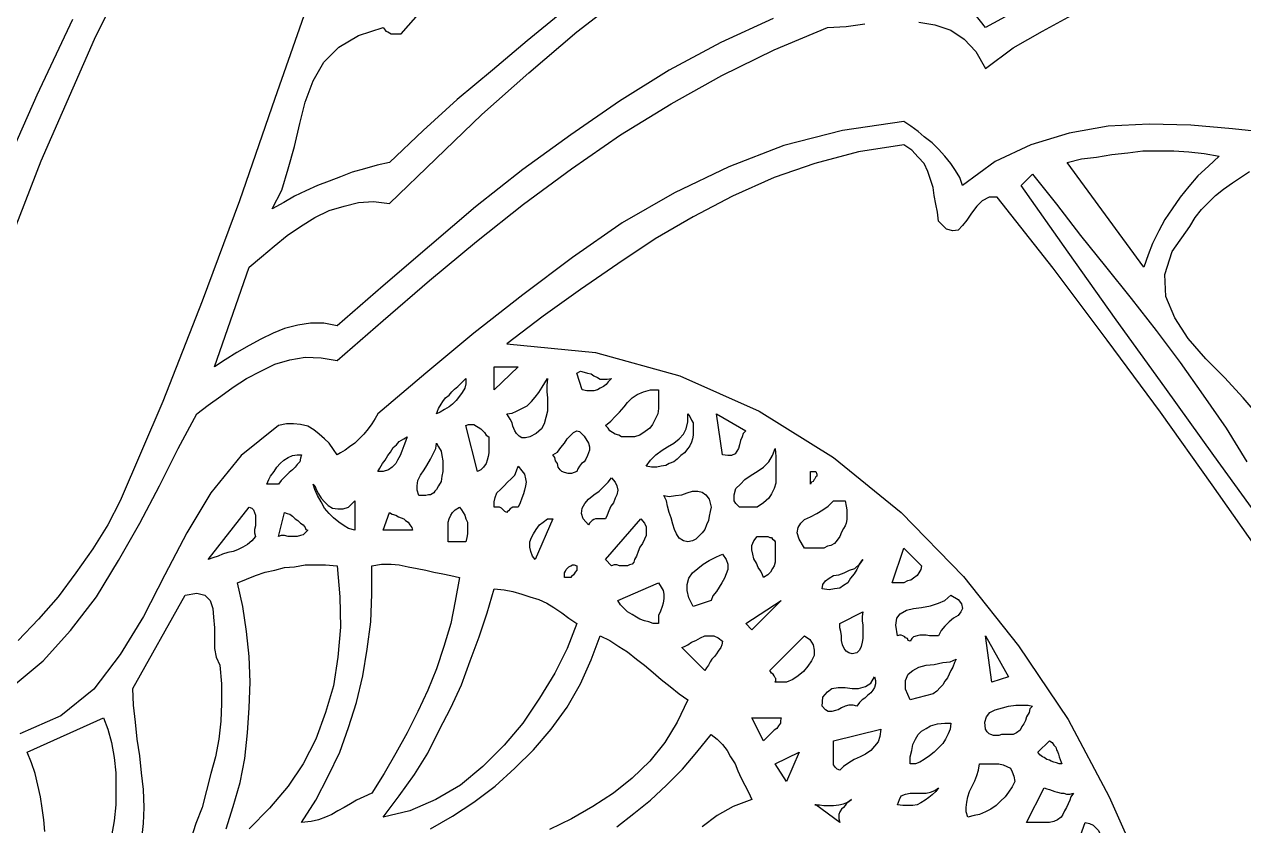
# Model space of a CAD drawing. Extents: x 0.04 to 7.28, y 0.05 to 9.48.
# Drawn here: x 3.628 to 5, y 5.397 to 6.3 of the extents above; entities that cross this region are included whole.
import ezdxf

# ---------------------------------------------------------------- set-up
doc = ezdxf.new("R2010")
doc.units = 0
doc.layers.add('1', color=7, linetype='Continuous')

msp = doc.modelspace()

# ---------------------------------------------------------------- linework, layer by layer
msp.add_lwpolyline([(5.023, 5.699), (4.965, 5.781), (4.907, 5.863), (4.847, 5.944), (4.786, 6.025), (4.723, 6.105), (4.714, 6.105), (4.706, 6.101), (4.7, 6.095), (4.694, 6.087), (4.689, 6.079), (4.684, 6.073), (4.679, 6.068), (4.673, 6.067), (4.666, 6.069), (4.657, 6.078), (4.656, 6.088), (4.654, 6.097), (4.652, 6.107), (4.651, 6.116), (4.648, 6.125), (4.645, 6.134), (4.641, 6.143), (4.634, 6.15), (4.627, 6.158), (4.618, 6.164), (4.567, 6.156), (4.518, 6.143), (4.472, 6.127), (4.425, 6.106), (4.381, 6.083), (4.338, 6.058), (4.296, 6.03), (4.254, 6.001), (4.212, 5.971), (4.171, 5.94), (4.271, 5.93), (4.366, 5.904), (4.455, 5.864), (4.539, 5.812), (4.615, 5.75), (4.685, 5.678), (4.747, 5.6), (4.803, 5.517), (4.849, 5.43), (4.888, 5.342)])
at = {"layer": '1'}
for points in [[(3.593, 6.007), (3.647, 6.146), (3.707, 6.283), (3.773, 6.417)], [(4.233, 6.313), (4.194, 6.281), (4.155, 6.248), (4.115, 6.215), (4.077, 6.18), (4.039, 6.144), (4.025, 6.141), (4.011, 6.137), (3.997, 6.133), (3.984, 6.128), (3.971, 6.123), (3.958, 6.118), (3.945, 6.112), (3.932, 6.106), (3.92, 6.099), (3.907, 6.092), (3.918, 6.113), (3.925, 6.137), (3.932, 6.162), (3.938, 6.188), (3.944, 6.212), (3.953, 6.236), (3.965, 6.257), (3.982, 6.274), (4.004, 6.287), (4.032, 6.296), (4.034, 6.293), (4.035, 6.292), (4.037, 6.291), (4.039, 6.29), (4.041, 6.289), (4.044, 6.289), (4.046, 6.289), (4.049, 6.289), (4.052, 6.289), (4.102, 6.346)], [(3.95, 6.331), (3.91, 6.216), (3.87, 6.101), (3.828, 5.988), (3.784, 5.875), (3.736, 5.763), (3.722, 5.736), (3.705, 5.709), (3.686, 5.682), (3.666, 5.655), (3.644, 5.63), (3.621, 5.606)], [(4.471, 6.306), (4.412, 6.279), (4.354, 6.248), (4.298, 6.213), (4.243, 6.175), (4.189, 6.136), (4.136, 6.094), (4.084, 6.05), (4.032, 6.005), (3.98, 5.96), (3.965, 5.963), (3.95, 5.963), (3.936, 5.961), (3.921, 5.957), (3.908, 5.952), (3.894, 5.945), (3.881, 5.938), (3.867, 5.93), (3.854, 5.922), (3.842, 5.914), (3.881, 6.026), (3.895, 6.038), (3.909, 6.05), (3.924, 6.062), (3.939, 6.072), (3.955, 6.082), (3.971, 6.09), (3.988, 6.095), (4.004, 6.099), (4.021, 6.1), (4.039, 6.098), (4.091, 6.148), (4.143, 6.198), (4.196, 6.245), (4.25, 6.291), (4.305, 6.334)], [(3.682, 6.305), (3.642, 6.22), (3.604, 6.134)], [(3.613, 5.553), (3.649, 5.583), (3.68, 5.617), (3.709, 5.655), (3.734, 5.696), (3.758, 5.738), (3.78, 5.78), (3.801, 5.822), (3.822, 5.861), (3.835, 5.871), (3.849, 5.881), (3.863, 5.891), (3.878, 5.901), (3.894, 5.909), (3.91, 5.917), (3.927, 5.922), (3.944, 5.925), (3.962, 5.924), (3.98, 5.921), (4.032, 5.966), (4.084, 6.011), (4.137, 6.055), (4.19, 6.097), (4.244, 6.137), (4.299, 6.175), (4.356, 6.21), (4.413, 6.242), (4.472, 6.271), (4.532, 6.296), (4.553, 6.297), (4.574, 6.3)], [(4.635, 6.302), (4.653, 6.299), (4.671, 6.293), (4.686, 6.283), (4.699, 6.269), (4.71, 6.25), (4.741, 6.273), (4.774, 6.292), (4.807, 6.31)], [(4.741, 6.313), (4.71, 6.296), (4.697, 6.312)], [(5.034, 6.177), (4.988, 6.182), (4.941, 6.186), (4.894, 6.187), (4.848, 6.185), (4.804, 6.177), (4.761, 6.164), (4.721, 6.145), (4.684, 6.118), (4.681, 6.127), (4.676, 6.135), (4.671, 6.143), (4.664, 6.151), (4.657, 6.159), (4.65, 6.166), (4.641, 6.173), (4.634, 6.179), (4.626, 6.185), (4.618, 6.19), (4.549, 6.18), (4.483, 6.163), (4.421, 6.139), (4.36, 6.11), (4.301, 6.076), (4.245, 6.037), (4.189, 5.995), (4.134, 5.952), (4.08, 5.907), (4.026, 5.861), (4.023, 5.856), (4.019, 5.85), (4.015, 5.844), (4.01, 5.838), (4.005, 5.833), (4, 5.828), (3.994, 5.824), (3.989, 5.82), (3.984, 5.817), (3.98, 5.815), (3.976, 5.821), (3.971, 5.828), (3.966, 5.833), (3.96, 5.838), (3.954, 5.843), (3.947, 5.847), (3.939, 5.849), (3.931, 5.85), (3.923, 5.85), (3.914, 5.848), (3.872, 5.814), (3.838, 5.772), (3.811, 5.727), (3.786, 5.68), (3.762, 5.633), (3.736, 5.59), (3.706, 5.551), (3.669, 5.521), (3.623, 5.501)], [(4.973, 6.151), (4.961, 6.14), (4.949, 6.129), (4.939, 6.117), (4.929, 6.105), (4.92, 6.092), (4.912, 6.08), (4.905, 6.067), (4.898, 6.053), (4.893, 6.04), (4.888, 6.026), (4.802, 6.144), (4.818, 6.148), (4.835, 6.15), (4.852, 6.153), (4.87, 6.155), (4.887, 6.157), (4.905, 6.157), (4.922, 6.157), (4.939, 6.156), (4.956, 6.154), (4.973, 6.151)], [(5.022, 5.738), (4.967, 5.814), (4.912, 5.891), (4.857, 5.967), (4.803, 6.043), (4.75, 6.118), (4.763, 6.131), (4.79, 6.097), (4.817, 6.062), (4.845, 6.027), (4.874, 5.991), (4.902, 5.955), (4.929, 5.919), (4.955, 5.882), (4.981, 5.845), (5.004, 5.807)], [(5.018, 5.858), (5, 5.879), (4.979, 5.902), (4.958, 5.923), (4.938, 5.946), (4.923, 5.969), (4.913, 5.993), (4.912, 6.018), (4.92, 6.044), (4.94, 6.072), (4.946, 6.082), (4.953, 6.091), (4.961, 6.099), (4.969, 6.107), (4.978, 6.114), (4.988, 6.121), (4.997, 6.127), (5.007, 6.134)], [(4.157, 5.888), (4.157, 5.914), (4.184, 5.914), (4.157, 5.888)], [(4.289, 5.901), (4.287, 5.899), (4.285, 5.897), (4.283, 5.894), (4.28, 5.892), (4.276, 5.89), (4.273, 5.888), (4.269, 5.887), (4.265, 5.887), (4.261, 5.887), (4.256, 5.888), (4.25, 5.907), (4.254, 5.909), (4.258, 5.908), (4.262, 5.907), (4.266, 5.906), (4.269, 5.904), (4.273, 5.902), (4.276, 5.9), (4.28, 5.9), (4.284, 5.9), (4.289, 5.901)], [(4.092, 5.861), (4.094, 5.867), (4.097, 5.872), (4.099, 5.875), (4.102, 5.879), (4.106, 5.882), (4.109, 5.886), (4.112, 5.889), (4.116, 5.892), (4.12, 5.896), (4.125, 5.901), (4.125, 5.895), (4.124, 5.89), (4.121, 5.885), (4.118, 5.881), (4.114, 5.876), (4.11, 5.872), (4.106, 5.869), (4.101, 5.866), (4.096, 5.863), (4.092, 5.861)], [(4.197, 5.835), (4.192, 5.834), (4.188, 5.834), (4.185, 5.836), (4.182, 5.839), (4.18, 5.842), (4.178, 5.847), (4.177, 5.851), (4.175, 5.855), (4.173, 5.858), (4.171, 5.861), (4.177, 5.862), (4.182, 5.864), (4.188, 5.867), (4.194, 5.87), (4.199, 5.875), (4.203, 5.88), (4.207, 5.885), (4.211, 5.891), (4.214, 5.896), (4.217, 5.901), (4.216, 5.893), (4.216, 5.886), (4.217, 5.879), (4.217, 5.871), (4.217, 5.864), (4.215, 5.857), (4.213, 5.85), (4.21, 5.844), (4.204, 5.839), (4.197, 5.835)], [(4.342, 5.888), (4.342, 5.881), (4.342, 5.874), (4.342, 5.867), (4.341, 5.861), (4.338, 5.855), (4.335, 5.849), (4.332, 5.845), (4.327, 5.841), (4.321, 5.837), (4.315, 5.835), (4.311, 5.835), (4.307, 5.835), (4.304, 5.835), (4.3, 5.835), (4.297, 5.837), (4.293, 5.838), (4.29, 5.84), (4.287, 5.842), (4.285, 5.845), (4.282, 5.848), (4.288, 5.853), (4.293, 5.858), (4.298, 5.863), (4.303, 5.869), (4.307, 5.874), (4.312, 5.879), (4.318, 5.883), (4.325, 5.886), (4.333, 5.888), (4.342, 5.888)], [(4.375, 5.822), (4.371, 5.817), (4.367, 5.814), (4.363, 5.81), (4.359, 5.807), (4.354, 5.805), (4.35, 5.803), (4.345, 5.802), (4.34, 5.801), (4.334, 5.801), (4.328, 5.802), (4.333, 5.809), (4.339, 5.815), (4.346, 5.82), (4.352, 5.824), (4.359, 5.828), (4.365, 5.833), (4.37, 5.838), (4.373, 5.844), (4.375, 5.852), (4.375, 5.861), (4.377, 5.858), (4.379, 5.854), (4.381, 5.851), (4.381, 5.846), (4.381, 5.842), (4.381, 5.837), (4.38, 5.833), (4.379, 5.829), (4.377, 5.825), (4.375, 5.822)], [(4.44, 5.842), (4.437, 5.839), (4.436, 5.835), (4.434, 5.831), (4.433, 5.826), (4.432, 5.822), (4.43, 5.819), (4.428, 5.816), (4.424, 5.814), (4.42, 5.814), (4.414, 5.815), (4.407, 5.861), (4.44, 5.842)], [(4.151, 5.835), (4.151, 5.831), (4.151, 5.826), (4.151, 5.821), (4.151, 5.817), (4.15, 5.813), (4.149, 5.809), (4.148, 5.805), (4.145, 5.801), (4.142, 5.798), (4.138, 5.796), (4.125, 5.848), (4.128, 5.849), (4.131, 5.849), (4.134, 5.849), (4.137, 5.847), (4.139, 5.846), (4.142, 5.844), (4.144, 5.842), (4.146, 5.84), (4.148, 5.837), (4.151, 5.835)], [(4.059, 5.835), (4.057, 5.83), (4.055, 5.825), (4.053, 5.819), (4.051, 5.814), (4.048, 5.809), (4.046, 5.805), (4.042, 5.801), (4.038, 5.798), (4.032, 5.796), (4.026, 5.796), (4.028, 5.8), (4.031, 5.805), (4.034, 5.809), (4.037, 5.814), (4.04, 5.818), (4.043, 5.823), (4.047, 5.826), (4.05, 5.83), (4.055, 5.833), (4.059, 5.835)], [(4.263, 5.828), (4.264, 5.824), (4.264, 5.82), (4.263, 5.817), (4.262, 5.814), (4.26, 5.81), (4.258, 5.807), (4.255, 5.805), (4.253, 5.802), (4.251, 5.799), (4.25, 5.796), (4.244, 5.794), (4.24, 5.794), (4.236, 5.795), (4.233, 5.796), (4.231, 5.798), (4.229, 5.801), (4.228, 5.805), (4.226, 5.808), (4.225, 5.812), (4.223, 5.815), (4.228, 5.818), (4.232, 5.823), (4.236, 5.828), (4.239, 5.833), (4.243, 5.837), (4.246, 5.84), (4.25, 5.842), (4.253, 5.841), (4.258, 5.836), (4.263, 5.828)], [(4.092, 5.776), (4.09, 5.774), (4.089, 5.772), (4.087, 5.771), (4.085, 5.77), (4.083, 5.77), (4.08, 5.769), (4.078, 5.769), (4.075, 5.769), (4.072, 5.769), (4.07, 5.775), (4.07, 5.78), (4.071, 5.786), (4.074, 5.792), (4.078, 5.798), (4.081, 5.803), (4.085, 5.81), (4.088, 5.816), (4.091, 5.822), (4.092, 5.828), (4.094, 5.824), (4.097, 5.819), (4.098, 5.814), (4.099, 5.808), (4.099, 5.802), (4.099, 5.796), (4.098, 5.791), (4.097, 5.785), (4.094, 5.78), (4.092, 5.776)], [(4.453, 5.756), (4.451, 5.756), (4.448, 5.756), (4.445, 5.756), (4.442, 5.756), (4.439, 5.756), (4.436, 5.756), (4.433, 5.756), (4.431, 5.758), (4.429, 5.76), (4.427, 5.763), (4.427, 5.77), (4.429, 5.777), (4.434, 5.782), (4.439, 5.787), (4.446, 5.792), (4.453, 5.796), (4.46, 5.801), (4.466, 5.807), (4.47, 5.814), (4.473, 5.822), (4.474, 5.813), (4.474, 5.805), (4.474, 5.797), (4.474, 5.79), (4.474, 5.783), (4.472, 5.777), (4.469, 5.771), (4.466, 5.766), (4.46, 5.761), (4.453, 5.756)], [(3.94, 5.815), (3.939, 5.811), (3.938, 5.807), (3.935, 5.804), (3.933, 5.801), (3.93, 5.798), (3.926, 5.795), (3.923, 5.792), (3.92, 5.789), (3.917, 5.786), (3.914, 5.782), (3.901, 5.782), (3.903, 5.787), (3.905, 5.791), (3.909, 5.796), (3.912, 5.801), (3.916, 5.805), (3.92, 5.809), (3.925, 5.812), (3.93, 5.814), (3.935, 5.815), (3.94, 5.815)], [(4.184, 5.756), (4.182, 5.756), (4.18, 5.756), (4.178, 5.756), (4.176, 5.755), (4.175, 5.754), (4.173, 5.752), (4.172, 5.751), (4.171, 5.75), (4.169, 5.751), (4.168, 5.752), (4.166, 5.754), (4.165, 5.755), (4.163, 5.756), (4.162, 5.756), (4.159, 5.756), (4.157, 5.756), (4.157, 5.762), (4.158, 5.767), (4.16, 5.772), (4.164, 5.776), (4.168, 5.78), (4.172, 5.784), (4.176, 5.788), (4.18, 5.792), (4.182, 5.797), (4.184, 5.802), (4.188, 5.797), (4.191, 5.793), (4.192, 5.788), (4.193, 5.784), (4.192, 5.78), (4.191, 5.775), (4.19, 5.771), (4.188, 5.766), (4.186, 5.761), (4.184, 5.756)], [(4.519, 5.796), (4.52, 5.793), (4.52, 5.791), (4.519, 5.79), (4.518, 5.788), (4.517, 5.787), (4.516, 5.785), (4.514, 5.784), (4.513, 5.782), (4.513, 5.796), (4.519, 5.796)], [(3.993, 5.756), (4, 5.763), (4, 5.73), (3.993, 5.732), (3.988, 5.735), (3.982, 5.739), (3.976, 5.744), (3.971, 5.749), (3.966, 5.755), (3.962, 5.762), (3.958, 5.769), (3.955, 5.776), (3.953, 5.782), (3.955, 5.78), (3.957, 5.775), (3.959, 5.771), (3.962, 5.766), (3.966, 5.762), (3.97, 5.758), (3.975, 5.755), (3.981, 5.754), (3.987, 5.754), (3.993, 5.756)], [(4.282, 5.743), (4.28, 5.743), (4.277, 5.743), (4.274, 5.743), (4.271, 5.743), (4.269, 5.742), (4.267, 5.741), (4.266, 5.74), (4.264, 5.738), (4.263, 5.736), (4.257, 5.743), (4.255, 5.749), (4.256, 5.755), (4.259, 5.76), (4.263, 5.765), (4.269, 5.77), (4.275, 5.774), (4.28, 5.779), (4.285, 5.784), (4.289, 5.789), (4.293, 5.784), (4.295, 5.78), (4.296, 5.775), (4.295, 5.77), (4.293, 5.766), (4.291, 5.761), (4.288, 5.757), (4.286, 5.752), (4.284, 5.747), (4.282, 5.743)], [(4.401, 5.756), (4.4, 5.751), (4.399, 5.746), (4.398, 5.741), (4.396, 5.736), (4.394, 5.731), (4.391, 5.727), (4.388, 5.724), (4.384, 5.72), (4.38, 5.718), (4.375, 5.717), (4.37, 5.718), (4.365, 5.721), (4.362, 5.726), (4.36, 5.731), (4.358, 5.737), (4.356, 5.744), (4.354, 5.75), (4.352, 5.757), (4.351, 5.763), (4.348, 5.769), (4.354, 5.768), (4.361, 5.769), (4.368, 5.77), (4.374, 5.772), (4.38, 5.774), (4.386, 5.774), (4.391, 5.773), (4.395, 5.77), (4.399, 5.765), (4.401, 5.756)], [(3.888, 5.723), (3.884, 5.718), (3.879, 5.714), (3.874, 5.711), (3.868, 5.708), (3.863, 5.706), (3.857, 5.705), (3.851, 5.703), (3.846, 5.701), (3.84, 5.699), (3.835, 5.697), (3.881, 5.756), (3.884, 5.755), (3.886, 5.753), (3.887, 5.75), (3.888, 5.747), (3.888, 5.743), (3.888, 5.739), (3.888, 5.735), (3.887, 5.731), (3.887, 5.727), (3.888, 5.723)], [(4.125, 5.717), (4.105, 5.717), (4.105, 5.721), (4.105, 5.726), (4.105, 5.73), (4.105, 5.735), (4.105, 5.739), (4.106, 5.743), (4.108, 5.747), (4.11, 5.75), (4.113, 5.753), (4.118, 5.756), (4.12, 5.753), (4.122, 5.75), (4.124, 5.747), (4.125, 5.743), (4.127, 5.739), (4.127, 5.735), (4.127, 5.731), (4.127, 5.726), (4.126, 5.722), (4.125, 5.717)], [(4.552, 5.763), (4.553, 5.757), (4.554, 5.753), (4.554, 5.749), (4.554, 5.745), (4.554, 5.742), (4.553, 5.738), (4.552, 5.735), (4.55, 5.732), (4.548, 5.728), (4.546, 5.723), (4.543, 5.719), (4.54, 5.715), (4.536, 5.713), (4.532, 5.712), (4.528, 5.71), (4.524, 5.71), (4.52, 5.71), (4.515, 5.71), (4.511, 5.71), (4.506, 5.71), (4.5, 5.72), (4.498, 5.727), (4.499, 5.733), (4.502, 5.738), (4.506, 5.742), (4.513, 5.745), (4.52, 5.749), (4.527, 5.753), (4.533, 5.757), (4.539, 5.763), (4.552, 5.763)], [(3.947, 5.73), (3.944, 5.727), (3.942, 5.725), (3.939, 5.724), (3.935, 5.723), (3.932, 5.723), (3.928, 5.723), (3.925, 5.723), (3.921, 5.724), (3.917, 5.724), (3.914, 5.723), (3.921, 5.75), (3.924, 5.749), (3.927, 5.748), (3.93, 5.746), (3.933, 5.743), (3.936, 5.741), (3.939, 5.738), (3.942, 5.736), (3.944, 5.733), (3.945, 5.731), (3.947, 5.73)], [(4.065, 5.73), (4.032, 5.73), (4.039, 5.75), (4.042, 5.748), (4.046, 5.747), (4.049, 5.745), (4.052, 5.744), (4.055, 5.743), (4.057, 5.741), (4.06, 5.739), (4.062, 5.736), (4.064, 5.733), (4.065, 5.73)], [(4.203, 5.697), (4.2, 5.701), (4.198, 5.706), (4.197, 5.711), (4.197, 5.717), (4.199, 5.722), (4.201, 5.726), (4.204, 5.731), (4.208, 5.736), (4.212, 5.739), (4.217, 5.743), (4.223, 5.743), (4.203, 5.697)], [(4.315, 5.697), (4.314, 5.694), (4.312, 5.692), (4.309, 5.691), (4.307, 5.69), (4.304, 5.69), (4.3, 5.69), (4.298, 5.69), (4.295, 5.691), (4.292, 5.691), (4.289, 5.69), (4.282, 5.697), (4.322, 5.743), (4.326, 5.738), (4.328, 5.734), (4.328, 5.729), (4.328, 5.724), (4.326, 5.72), (4.324, 5.715), (4.321, 5.711), (4.319, 5.706), (4.317, 5.701), (4.315, 5.697)], [(4.473, 5.717), (4.473, 5.712), (4.473, 5.708), (4.473, 5.703), (4.473, 5.699), (4.473, 5.694), (4.472, 5.69), (4.47, 5.687), (4.468, 5.683), (4.465, 5.68), (4.46, 5.677), (4.459, 5.68), (4.457, 5.684), (4.454, 5.688), (4.452, 5.693), (4.449, 5.698), (4.448, 5.703), (4.447, 5.708), (4.447, 5.713), (4.449, 5.718), (4.453, 5.723), (4.456, 5.723), (4.459, 5.723), (4.462, 5.723), (4.465, 5.723), (4.467, 5.722), (4.469, 5.722), (4.47, 5.72), (4.472, 5.719), (4.473, 5.717)], [(4.638, 5.69), (4.637, 5.686), (4.635, 5.682), (4.633, 5.679), (4.629, 5.676), (4.626, 5.674), (4.622, 5.673), (4.618, 5.671), (4.613, 5.671), (4.609, 5.671), (4.605, 5.671), (4.618, 5.71), (4.638, 5.69)], [(4.401, 5.651), (4.381, 5.644), (4.376, 5.654), (4.374, 5.662), (4.374, 5.669), (4.376, 5.676), (4.38, 5.682), (4.386, 5.687), (4.392, 5.692), (4.399, 5.696), (4.407, 5.7), (4.414, 5.703), (4.418, 5.697), (4.42, 5.692), (4.42, 5.686), (4.418, 5.681), (4.416, 5.676), (4.413, 5.671), (4.41, 5.666), (4.407, 5.661), (4.403, 5.656), (4.401, 5.651)], [(4.526, 5.664), (4.527, 5.669), (4.53, 5.673), (4.534, 5.676), (4.539, 5.679), (4.545, 5.68), (4.551, 5.682), (4.557, 5.685), (4.563, 5.687), (4.568, 5.692), (4.572, 5.697), (4.568, 5.692), (4.565, 5.686), (4.562, 5.681), (4.558, 5.676), (4.555, 5.671), (4.55, 5.668), (4.546, 5.665), (4.54, 5.664), (4.534, 5.663), (4.526, 5.664)], [(3.855, 5.394), (3.863, 5.419), (3.871, 5.446), (3.876, 5.473), (3.879, 5.502), (3.881, 5.53), (3.882, 5.559), (3.881, 5.588), (3.878, 5.616), (3.874, 5.644), (3.868, 5.671), (3.878, 5.675), (3.888, 5.679), (3.899, 5.683), (3.91, 5.685), (3.921, 5.688), (3.932, 5.689), (3.944, 5.691), (3.956, 5.691), (3.967, 5.691), (3.98, 5.69)], [(3.98, 5.69), (3.983, 5.655), (3.984, 5.621), (3.981, 5.587), (3.976, 5.555), (3.967, 5.525), (3.956, 5.495), (3.942, 5.467), (3.925, 5.442), (3.904, 5.417), (3.881, 5.394)], [(4.118, 5.677), (4.113, 5.65), (4.108, 5.625), (4.1, 5.599), (4.092, 5.574), (4.082, 5.55), (4.071, 5.526), (4.059, 5.502), (4.046, 5.479), (4.033, 5.456), (4.019, 5.434), (4.01, 5.43), (4.002, 5.426), (3.995, 5.422), (3.988, 5.418), (3.981, 5.414), (3.974, 5.41), (3.967, 5.407), (3.959, 5.404), (3.951, 5.402), (3.94, 5.401), (3.956, 5.426), (3.97, 5.453), (3.983, 5.48), (3.993, 5.508), (4.002, 5.536), (4.009, 5.566), (4.014, 5.596), (4.018, 5.627), (4.019, 5.658), (4.019, 5.69), (4.03, 5.692), (4.041, 5.692), (4.05, 5.691), (4.06, 5.689), (4.07, 5.687), (4.08, 5.685), (4.089, 5.683), (4.099, 5.681), (4.108, 5.679), (4.118, 5.677)], [(4.25, 5.69), (4.25, 5.688), (4.25, 5.686), (4.25, 5.685), (4.248, 5.683), (4.247, 5.681), (4.246, 5.68), (4.244, 5.678), (4.243, 5.677), (4.236, 5.677), (4.236, 5.679), (4.236, 5.682), (4.237, 5.684), (4.238, 5.686), (4.239, 5.687), (4.241, 5.689), (4.243, 5.69), (4.245, 5.691), (4.247, 5.691), (4.25, 5.69)], [(4.342, 5.625), (4.336, 5.625), (4.331, 5.627), (4.326, 5.628), (4.321, 5.63), (4.317, 5.632), (4.312, 5.635), (4.307, 5.638), (4.303, 5.642), (4.299, 5.646), (4.296, 5.651), (4.342, 5.671), (4.345, 5.666), (4.347, 5.662), (4.348, 5.658), (4.348, 5.653), (4.347, 5.648), (4.346, 5.644), (4.344, 5.639), (4.342, 5.634), (4.342, 5.629), (4.342, 5.625)], [(3.76, 5.38), (3.762, 5.4), (3.763, 5.418), (3.762, 5.438), (3.76, 5.457), (3.758, 5.476), (3.755, 5.495), (3.753, 5.514), (3.751, 5.533), (3.75, 5.552), (3.809, 5.657), (3.822, 5.659), (3.831, 5.657), (3.837, 5.651), (3.84, 5.642), (3.841, 5.632), (3.842, 5.62), (3.842, 5.609), (3.842, 5.597), (3.844, 5.587), (3.848, 5.578)], [(4.25, 5.625), (4.239, 5.597), (4.225, 5.569), (4.208, 5.541), (4.189, 5.513), (4.168, 5.488), (4.144, 5.464), (4.119, 5.443), (4.091, 5.427), (4.062, 5.414), (4.032, 5.407), (4.05, 5.431), (4.067, 5.455), (4.082, 5.479), (4.095, 5.505), (4.108, 5.53), (4.12, 5.556), (4.13, 5.583), (4.14, 5.61), (4.149, 5.637), (4.157, 5.664), (4.168, 5.663), (4.178, 5.661), (4.188, 5.658), (4.197, 5.655), (4.207, 5.652), (4.216, 5.648), (4.224, 5.643), (4.233, 5.637), (4.241, 5.631), (4.25, 5.625)], [(4.657, 5.611), (4.654, 5.611), (4.65, 5.611), (4.647, 5.611), (4.643, 5.612), (4.639, 5.612), (4.636, 5.612), (4.633, 5.611), (4.629, 5.61), (4.627, 5.608), (4.625, 5.605), (4.623, 5.606), (4.622, 5.608), (4.62, 5.609), (4.619, 5.61), (4.617, 5.611), (4.615, 5.612), (4.613, 5.612), (4.611, 5.611), (4.609, 5.623), (4.61, 5.631), (4.614, 5.636), (4.621, 5.64), (4.629, 5.642), (4.638, 5.643), (4.648, 5.645), (4.657, 5.648), (4.664, 5.651), (4.671, 5.657), (4.679, 5.652), (4.683, 5.647), (4.684, 5.642), (4.682, 5.638), (4.679, 5.634), (4.674, 5.631), (4.669, 5.627), (4.664, 5.622), (4.66, 5.617), (4.657, 5.611)], [(4.44, 5.625), (4.48, 5.651), (4.447, 5.618), (4.44, 5.625)], [(4.565, 5.592), (4.56, 5.591), (4.556, 5.592), (4.553, 5.594), (4.551, 5.597), (4.549, 5.601), (4.548, 5.606), (4.548, 5.611), (4.547, 5.616), (4.546, 5.62), (4.546, 5.625), (4.572, 5.638), (4.571, 5.633), (4.571, 5.628), (4.572, 5.623), (4.572, 5.618), (4.572, 5.613), (4.572, 5.608), (4.571, 5.604), (4.57, 5.599), (4.568, 5.595), (4.565, 5.592)], [(4.085, 5.394), (4.11, 5.408), (4.134, 5.424), (4.158, 5.442), (4.18, 5.462), (4.201, 5.483), (4.221, 5.506), (4.239, 5.531), (4.254, 5.557), (4.266, 5.584), (4.276, 5.611), (4.287, 5.606), (4.297, 5.599), (4.307, 5.593), (4.317, 5.585), (4.326, 5.578), (4.336, 5.57), (4.345, 5.562), (4.355, 5.554), (4.365, 5.546), (4.375, 5.539)], [(4.414, 5.605), (4.413, 5.601), (4.412, 5.598), (4.409, 5.594), (4.407, 5.591), (4.405, 5.588), (4.402, 5.585), (4.4, 5.582), (4.398, 5.578), (4.396, 5.575), (4.394, 5.572), (4.368, 5.598), (4.371, 5.599), (4.375, 5.601), (4.379, 5.604), (4.384, 5.606), (4.389, 5.609), (4.394, 5.611), (4.399, 5.611), (4.404, 5.611), (4.409, 5.609), (4.414, 5.605)], [(4.486, 5.559), (4.473, 5.559), (4.474, 5.561), (4.474, 5.563), (4.473, 5.564), (4.472, 5.566), (4.471, 5.568), (4.469, 5.569), (4.468, 5.571), (4.467, 5.572), (4.506, 5.611), (4.512, 5.607), (4.516, 5.601), (4.517, 5.595), (4.517, 5.589), (4.514, 5.583), (4.51, 5.577), (4.505, 5.571), (4.499, 5.566), (4.493, 5.562), (4.486, 5.559)], [(4.717, 5.559), (4.71, 5.611), (4.736, 5.565), (4.717, 5.559)], [(3.848, 5.578), (3.85, 5.557), (3.85, 5.535), (3.849, 5.515), (3.847, 5.495), (3.843, 5.475), (3.838, 5.456), (3.833, 5.437), (3.828, 5.418), (3.821, 5.4), (3.815, 5.381)], [(4.651, 5.546), (4.625, 5.539), (4.62, 5.551), (4.62, 5.561), (4.623, 5.568), (4.628, 5.572), (4.635, 5.576), (4.643, 5.578), (4.652, 5.579), (4.662, 5.581), (4.67, 5.582), (4.677, 5.585), (4.675, 5.581), (4.673, 5.576), (4.671, 5.572), (4.669, 5.568), (4.667, 5.564), (4.664, 5.56), (4.662, 5.556), (4.659, 5.553), (4.655, 5.549), (4.651, 5.546)], [(4.565, 5.532), (4.561, 5.533), (4.556, 5.533), (4.552, 5.532), (4.548, 5.53), (4.544, 5.528), (4.541, 5.527), (4.537, 5.526), (4.533, 5.526), (4.53, 5.528), (4.526, 5.532), (4.527, 5.542), (4.532, 5.548), (4.537, 5.552), (4.544, 5.553), (4.552, 5.553), (4.56, 5.552), (4.567, 5.552), (4.575, 5.554), (4.581, 5.558), (4.585, 5.565), (4.586, 5.561), (4.586, 5.557), (4.585, 5.553), (4.583, 5.55), (4.581, 5.547), (4.577, 5.544), (4.574, 5.541), (4.571, 5.539), (4.568, 5.536), (4.565, 5.532)], [(4.375, 5.539), (4.363, 5.514), (4.349, 5.491), (4.332, 5.47), (4.312, 5.451), (4.291, 5.434), (4.268, 5.419), (4.244, 5.405), (4.219, 5.393)], [(4.763, 5.532), (4.76, 5.529), (4.759, 5.525), (4.756, 5.52), (4.755, 5.516), (4.753, 5.512), (4.751, 5.509), (4.749, 5.505), (4.745, 5.502), (4.741, 5.5), (4.736, 5.5), (4.733, 5.5), (4.731, 5.5), (4.728, 5.5), (4.725, 5.499), (4.722, 5.499), (4.719, 5.499), (4.716, 5.5), (4.714, 5.501), (4.712, 5.503), (4.71, 5.506), (4.709, 5.514), (4.711, 5.52), (4.715, 5.525), (4.721, 5.528), (4.729, 5.53), (4.736, 5.532), (4.744, 5.533), (4.751, 5.533), (4.758, 5.533), (4.763, 5.532)], [(3.651, 5.391), (3.65, 5.404), (3.648, 5.417), (3.646, 5.43), (3.643, 5.443), (3.64, 5.456), (3.636, 5.468), (3.631, 5.48), (3.717, 5.519), (3.722, 5.506), (3.726, 5.491), (3.729, 5.474), (3.731, 5.457), (3.731, 5.439), (3.731, 5.421), (3.729, 5.403), (3.726, 5.386)], [(4.48, 5.519), (4.479, 5.516), (4.479, 5.513), (4.477, 5.51), (4.475, 5.507), (4.472, 5.505), (4.47, 5.503), (4.467, 5.5), (4.465, 5.498), (4.462, 5.495), (4.46, 5.493), (4.447, 5.519), (4.48, 5.519)], [(4.546, 5.46), (4.543, 5.461), (4.541, 5.463), (4.539, 5.466), (4.539, 5.469), (4.539, 5.473), (4.539, 5.477), (4.539, 5.481), (4.539, 5.486), (4.539, 5.489), (4.539, 5.493), (4.592, 5.506), (4.591, 5.498), (4.589, 5.492), (4.585, 5.487), (4.581, 5.482), (4.575, 5.478), (4.569, 5.475), (4.562, 5.472), (4.556, 5.468), (4.55, 5.464), (4.546, 5.46)], [(4.671, 5.513), (4.67, 5.506), (4.668, 5.501), (4.665, 5.495), (4.662, 5.49), (4.657, 5.485), (4.652, 5.48), (4.647, 5.476), (4.641, 5.472), (4.636, 5.469), (4.631, 5.467), (4.625, 5.467), (4.625, 5.475), (4.627, 5.482), (4.628, 5.489), (4.631, 5.495), (4.634, 5.5), (4.638, 5.504), (4.643, 5.507), (4.648, 5.51), (4.656, 5.512), (4.664, 5.513), (4.671, 5.513)], [(4.295, 5.396), (4.314, 5.411), (4.333, 5.426), (4.351, 5.443), (4.369, 5.461), (4.385, 5.48), (4.401, 5.5), (4.408, 5.495), (4.414, 5.489), (4.419, 5.482), (4.423, 5.475), (4.428, 5.467), (4.431, 5.459), (4.435, 5.451), (4.439, 5.443), (4.443, 5.435), (4.447, 5.427)], [(4.796, 5.467), (4.793, 5.467), (4.79, 5.468), (4.787, 5.469), (4.784, 5.47), (4.782, 5.471), (4.779, 5.472), (4.776, 5.474), (4.774, 5.475), (4.771, 5.477), (4.769, 5.48), (4.782, 5.493), (4.785, 5.491), (4.787, 5.488), (4.789, 5.486), (4.79, 5.483), (4.791, 5.481), (4.792, 5.478), (4.793, 5.475), (4.794, 5.472), (4.795, 5.469), (4.796, 5.467)], [(4.473, 5.467), (4.5, 5.48), (4.486, 5.447), (4.473, 5.467)], [(4.743, 5.447), (4.74, 5.441), (4.736, 5.435), (4.732, 5.43), (4.727, 5.425), (4.722, 5.42), (4.716, 5.416), (4.71, 5.413), (4.703, 5.41), (4.697, 5.409), (4.69, 5.407), (4.688, 5.413), (4.688, 5.418), (4.689, 5.424), (4.69, 5.43), (4.692, 5.436), (4.695, 5.442), (4.698, 5.448), (4.7, 5.454), (4.702, 5.46), (4.703, 5.467), (4.709, 5.467), (4.715, 5.467), (4.72, 5.467), (4.725, 5.467), (4.73, 5.466), (4.734, 5.464), (4.738, 5.462), (4.74, 5.458), (4.742, 5.453), (4.743, 5.447)], [(4.611, 5.421), (4.613, 5.427), (4.615, 5.431), (4.62, 5.433), (4.625, 5.434), (4.631, 5.434), (4.637, 5.434), (4.643, 5.434), (4.648, 5.435), (4.653, 5.437), (4.657, 5.44), (4.654, 5.436), (4.65, 5.432), (4.646, 5.429), (4.642, 5.426), (4.637, 5.423), (4.633, 5.421), (4.628, 5.42), (4.622, 5.42), (4.617, 5.42), (4.611, 5.421)], [(4.809, 5.434), (4.806, 5.43), (4.805, 5.426), (4.803, 5.422), (4.801, 5.418), (4.799, 5.414), (4.797, 5.41), (4.795, 5.407), (4.791, 5.404), (4.787, 5.402), (4.782, 5.401), (4.756, 5.401), (4.776, 5.44), (4.779, 5.439), (4.782, 5.438), (4.785, 5.437), (4.788, 5.436), (4.791, 5.435), (4.795, 5.434), (4.798, 5.434), (4.801, 5.433), (4.805, 5.433), (4.809, 5.434)], [(4.447, 5.427), (4.426, 5.419), (4.408, 5.409), (4.391, 5.396)], [(4.559, 5.427), (4.557, 5.425), (4.554, 5.423), (4.552, 5.42), (4.55, 5.418), (4.548, 5.416), (4.546, 5.413), (4.545, 5.41), (4.545, 5.407), (4.545, 5.405), (4.546, 5.401), (4.519, 5.421), (4.518, 5.421), (4.52, 5.421), (4.523, 5.421), (4.528, 5.42), (4.533, 5.42), (4.539, 5.42), (4.545, 5.421), (4.55, 5.422), (4.555, 5.424), (4.559, 5.427)], [(4.848, 5.368), (4.844, 5.368), (4.84, 5.368), (4.837, 5.368), (4.833, 5.368), (4.83, 5.37), (4.826, 5.371), (4.823, 5.373), (4.82, 5.375), (4.818, 5.378), (4.815, 5.381), (4.822, 5.401), (4.827, 5.4), (4.831, 5.398), (4.834, 5.395), (4.837, 5.392), (4.839, 5.388), (4.84, 5.384), (4.842, 5.38), (4.844, 5.375), (4.846, 5.372), (4.848, 5.368)]]:
    msp.add_lwpolyline(points, dxfattribs=at)

doc.saveas('drawing.dxf')
